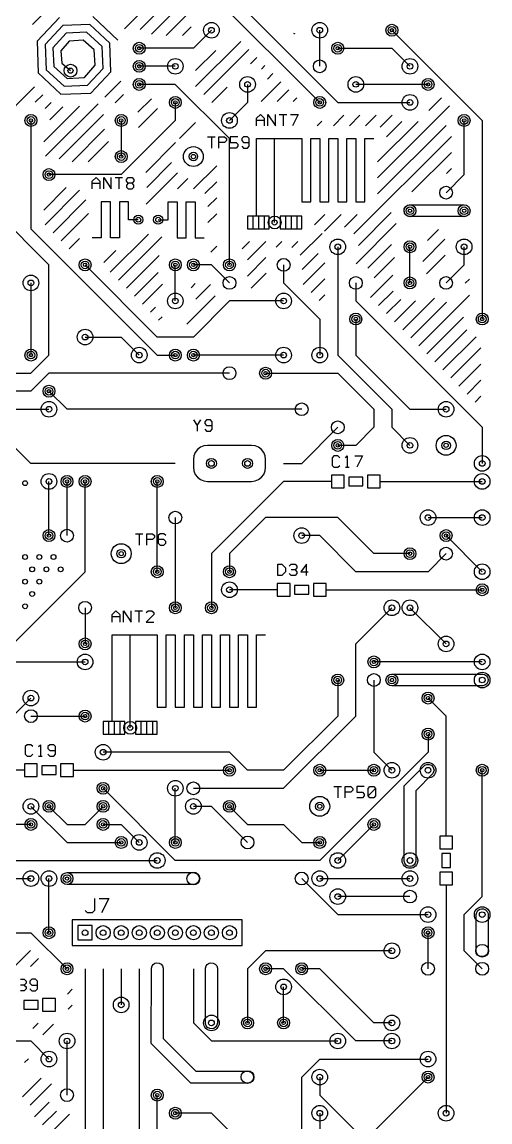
# Model space of a CAD drawing. Extents: x 7 to 280, y 7 to 360.
# Drawn here: x 247 to 279.9, y 172.1 to 249.5 of the extents above; entities that cross this region are included whole.
import ezdxf

# ---------------------------------------------------------------- set-up
doc = ezdxf.new("R2010")
doc.units = 0
doc.layers.add('SCORE', color=5, linetype='CONTINUOUS')

msp = doc.modelspace()

# ---------------------------------------------------------------- linework, layer by layer
at = {"layer": 'SCORE'}
for p, q in [((257.81, 255.27), (269.24, 243.84)), ((257.81, 254), (267.97, 243.84)), ((254.2423, 249.0109), (257.8843, 252.6529)), ((255.3309, 248.9681), (258.45, 252.0872)), ((256.1381, 248.6439), (259.0157, 251.5215)), ((257.1755, 248.55), (259.5814, 250.9558)), ((247.7709, 249.3277), (248.6332, 250.19)), ((249.6669, 249.8108), (248.0979, 248.1446)), ((249.8948, 249.2608), (248.6479, 247.9168)), ((251.7837, 249.3296), (249.8948, 249.2608)), ((253.2083, 248.0022), (251.7837, 249.3296)), ((253.7583, 248.23), (252.0115, 249.8796)), ((250.1226, 248.7108), (249.1979, 247.689)), ((251.5559, 248.7796), (250.1226, 248.7108)), ((252.6583, 247.7744), (251.5559, 248.7796)), ((258.3069, 248.55), (258.9212, 249.1643)), ((260.35, 248.92), (259.08, 247.65)), ((266.1595, 248.6882), (266.184, 248.7005)), ((266.1899, 248.6579), (266.1595, 248.6882)), ((266.184, 248.7005), (266.1899, 248.6579)), ((267.97, 246.38), (267.97, 248.92)), ((273.05, 248.92), (279.4, 242.57)), ((248.0979, 248.1446), (248.1667, 245.9139)), ((248.6479, 247.9168), (248.7167, 246.1417)), ((249.1979, 247.689), (249.2667, 246.3695)), ((250.3504, 248.1608), (249.7479, 247.4611)), ((251.3281, 248.2296), (250.3504, 248.1608)), ((252.1083, 247.5466), (251.3281, 248.2296)), ((252.7271, 246.2271), (252.6583, 247.7744)), ((253.2771, 245.9993), (253.2083, 248.0022)), ((259.2382, 244.9559), (262.4098, 248.1274)), ((249.7479, 247.4611), (249.8167, 246.5973)), ((252.1771, 246.455), (252.1083, 247.5466)), ((259.08, 247.65), (255.27, 247.65)), ((259.2273, 246.0763), (260.6537, 247.5027)), ((259.8044, 244.3907), (262.9755, 247.5617)), ((263.0906, 246.5454), (263.5412, 246.996)), ((269.24, 247.65), (273.05, 247.65)), ((273.05, 247.65), (274.32, 246.38)), ((248.7167, 246.1417), (249.9802, 244.9754)), ((249.2667, 246.3695), (250.208, 245.5254)), ((249.8167, 246.5973), (250.4358, 246.0754)), ((251.4135, 245.5942), (252.1771, 246.455)), ((251.6413, 245.0442), (252.7271, 246.2271)), ((257.81, 246.38), (255.27, 246.38)), ((263.8618, 246.1853), (264.1068, 246.4304)), ((248.1667, 245.9139), (249.7524, 244.4254)), ((250.208, 245.5254), (251.4135, 245.5942)), ((251.8692, 244.4942), (253.2771, 245.9993)), ((264.2907, 245.4829), (264.6725, 245.8647)), ((245.2629, 242.2942), (247.8992, 244.9306)), ((249.9802, 244.9754), (251.6413, 245.0442)), ((252.8384, 244.2129), (253.9718, 245.3463)), ((257.81, 245.11), (255.27, 245.11)), ((261.62, 241.3), (257.81, 245.11)), ((260.3706, 243.8255), (261.4546, 244.9094)), ((262.89, 245.11), (262.89, 243.84)), ((263.8392, 243.9), (265.2382, 245.299)), ((264.9706, 243.9), (265.8039, 244.7333)), ((275.59, 245.11), (270.51, 245.11)), ((247.9541, 243.8541), (248.4828, 244.3828)), ((248.6557, 243.4243), (249.0664, 243.835)), ((249.7524, 244.4254), (251.8692, 244.4942)), ((253.5768, 243.82), (254.1574, 244.4005)), ((255.1801, 243.1605), (256.1225, 244.1029)), ((257.81, 243.84), (257.81, 242.57)), ((262.89, 243.84), (261.62, 242.57)), ((266.102, 243.9), (266.3696, 244.1676)), ((269.24, 243.84), (274.32, 243.84)), ((275.6515, 243.2672), (276.5397, 244.1554)), ((248.55, 241.0559), (251.0616, 243.5675)), ((248.6837, 240.0582), (252.3772, 243.7517)), ((248.9691, 242.6063), (249.8923, 243.5295)), ((255.2209, 242.0699), (256.5621, 243.4111)), ((272.045, 238.5293), (277.106, 243.5903)), ((248.92, 232.41), (238.76, 242.57)), ((247.65, 242.57), (247.65, 234.95)), ((249.6295, 239.8726), (252.75, 242.9932)), ((257.81, 242.57), (254, 238.76)), ((254, 242.57), (254, 240.03)), ((258.0961, 241.2911), (259.2254, 242.4204)), ((263.525, 242.7333), (263.7917, 243)), ((263.525, 242.2), (263.525, 242.7333)), ((263.525, 242.6), (264.0583, 242.6)), ((263.7917, 243), (264.0583, 242.7333)), ((264.0583, 242.7333), (264.0583, 242.2)), ((264.325, 242.2), (264.325, 243)), ((264.325, 243), (264.8583, 242.2)), ((264.8583, 242.2), (264.8583, 243)), ((265.125, 243), (265.6583, 243)), ((265.3917, 243), (265.3917, 242.2)), ((265.925, 243), (266.4583, 243)), ((266.4583, 243), (266.0583, 242.2)), ((267.7961, 242.2), (268.1257, 242.5296)), ((268.9274, 242.2), (269.6674, 242.94)), ((270.0588, 242.2), (270.7988, 242.94)), ((271.1902, 242.2), (271.9302, 242.94)), ((272.045, 239.6607), (274.8928, 242.5085)), ((272.2111, 242.0896), (273.0616, 242.94)), ((272.6716, 241.4186), (273.7573, 242.5043)), ((278.13, 238.76), (278.13, 242.57)), ((279.4, 242.57), (279.4, 228.6)), ((250.5483, 239.66), (252.8364, 241.9482)), ((272.045, 237.398), (276.8597, 242.2127)), ((251.6796, 239.66), (253.1, 241.0804)), ((255.724, 238.919), (257.8189, 241.0139)), ((260.08, 241.43), (260.6133, 241.43)), ((260.3467, 241.43), (260.3467, 240.63)), ((260.88, 240.63), (260.88, 241.43)), ((260.88, 241.43), (261.28, 241.43)), ((261.28, 241.03), (260.88, 241.03)), ((261.28, 241.43), (261.4133, 241.2967)), ((261.4133, 241.1633), (261.28, 241.03)), ((261.4133, 241.2967), (261.4133, 241.1633)), ((261.62, 232.41), (261.62, 241.3)), ((262.2133, 241.43), (261.68, 241.43)), ((261.68, 241.43), (261.68, 241.03)), ((261.68, 241.03), (262.08, 241.03)), ((262.08, 241.03), (262.2133, 240.8967)), ((262.2133, 240.7633), (262.08, 240.63)), ((262.2133, 240.8967), (262.2133, 240.7633)), ((262.6133, 241.43), (262.48, 241.2967)), ((262.48, 241.2967), (262.48, 241.1633)), ((262.48, 241.1633), (262.6133, 241.03)), ((262.48, 240.7633), (262.6133, 240.63)), ((262.88, 241.43), (262.6133, 241.43)), ((262.6133, 241.03), (263.0133, 241.03)), ((263.0133, 241.2967), (262.88, 241.43)), ((262.88, 240.63), (263.0133, 240.7633)), ((263.0133, 240.7633), (263.0133, 241.2967)), ((263.525, 235.839), (263.525, 241.3)), ((263.525, 241.3), (266.7, 241.3)), ((264.795, 235.3945), (264.795, 241.3)), ((266.7, 241.3), (266.7, 236.855)), ((267.335, 236.855), (267.335, 241.3)), ((267.335, 241.3), (267.97, 241.3)), ((267.97, 241.3), (267.97, 236.855)), ((268.605, 236.855), (268.605, 241.3)), ((268.605, 241.3), (269.24, 241.3)), ((269.24, 241.3), (269.24, 236.855)), ((269.875, 236.855), (269.875, 241.3)), ((269.875, 241.3), (270.51, 241.3)), ((270.3682, 234.5898), (277.23, 241.4516)), ((270.51, 241.3), (270.51, 236.855)), ((271.145, 236.855), (271.145, 241.3)), ((271.145, 241.3), (271.78, 241.3)), ((262.08, 240.63), (261.68, 240.63)), ((262.6133, 240.63), (262.88, 240.63)), ((274.4479, 237.5381), (277.23, 240.3202)), ((255.8013, 237.865), (257.5387, 239.6024)), ((259.0855, 237.755), (260.72, 239.3895)), ((276.8805, 238.8393), (277.23, 239.1888)), ((254, 238.76), (248.92, 238.76)), ((251.968, 238.2883), (252.2347, 238.555)), ((252.2347, 238.555), (252.5013, 238.2883)), ((252.768, 237.755), (252.768, 238.555)), ((252.768, 238.555), (253.3013, 237.755)), ((253.3013, 237.755), (253.3013, 238.555)), ((253.568, 238.555), (254.1013, 238.555)), ((253.8347, 238.555), (253.8347, 237.755)), ((254.368, 238.4217), (254.5013, 238.555)), ((254.368, 238.2883), (254.368, 238.4217)), ((254.5013, 238.555), (254.768, 238.555)), ((254.768, 238.555), (254.9013, 238.4217)), ((254.9013, 238.4217), (254.9013, 238.2883)), ((255.7464, 236.6787), (257.958, 238.8902)), ((257.9537, 237.7546), (258.6806, 238.4815)), ((276.86, 237.49), (278.13, 238.76)), ((248.55, 236.2705), (250.1395, 237.86)), ((248.6419, 235.2311), (251.0732, 237.6623)), ((251.968, 237.755), (251.968, 238.2883)), ((251.968, 238.155), (252.5013, 238.155)), ((252.5013, 238.2883), (252.5013, 237.755)), ((254.5013, 238.155), (254.368, 238.2883)), ((254.5013, 238.155), (254.368, 238.0217)), ((254.368, 238.0217), (254.368, 237.8883)), ((254.368, 237.8883), (254.5013, 237.755)), ((254.768, 238.155), (254.5013, 238.155)), ((254.5013, 237.755), (254.768, 237.755)), ((254.9013, 238.2883), (254.768, 238.155)), ((254.9013, 238.0217), (254.768, 238.155)), ((254.768, 237.755), (254.9013, 237.8883)), ((254.9013, 237.8883), (254.9013, 238.0217)), ((259.8957, 237.4338), (260.72, 238.2582)), ((249.208, 234.6657), (251.5183, 236.976)), ((253.238, 236.855), (252.603, 236.855)), ((252.603, 236.855), (252.603, 234.315)), ((253.238, 234.315), (253.238, 236.855)), ((254.508, 236.855), (253.873, 236.855)), ((253.873, 236.855), (253.873, 234.315)), ((254.508, 235.585), (254.508, 236.855)), ((257.302, 235.585), (257.302, 236.855)), ((257.302, 236.855), (257.937, 236.855)), ((257.937, 236.855), (257.937, 234.315)), ((258.572, 234.315), (258.572, 236.855)), ((258.572, 236.855), (259.207, 236.855)), ((259.207, 236.855), (259.207, 234.315)), ((260.107, 236.5138), (260.72, 237.1268)), ((266.7, 236.855), (267.335, 236.855)), ((267.97, 236.855), (268.605, 236.855)), ((269.24, 236.855), (269.875, 236.855)), ((270.51, 236.855), (271.145, 236.855)), ((270.6863, 233.7766), (273.0062, 236.0964)), ((273.902, 236.1788), (273.9181, 236.3419)), ((273.9496, 236.022), (273.902, 236.1788)), ((273.9181, 236.3419), (273.9953, 236.4864)), ((273.9953, 236.4864), (274.122, 236.5904)), ((274.122, 236.5904), (274.2788, 236.638)), ((274.2788, 236.638), (278.13, 236.64)), ((278.13, 236.64), (278.2907, 236.608)), ((278.2907, 236.608), (278.427, 236.517)), ((278.427, 236.517), (278.518, 236.3807)), ((278.518, 236.3807), (278.55, 236.22)), ((278.55, 236.22), (278.518, 236.0593)), ((249.774, 234.1004), (251.703, 236.0294)), ((255.2065, 235.585), (254.508, 235.585)), ((256.6035, 235.585), (257.302, 235.585)), ((260.107, 235.3824), (260.72, 235.9954)), ((264.414, 235.839), (262.89, 235.839)), ((262.89, 235.839), (262.89, 234.95)), ((263.29, 234.95), (263.29, 235.839)), ((263.69, 234.95), (263.69, 235.839)), ((264.09, 234.95), (264.09, 235.839)), ((264.414, 234.95), (264.414, 235.839)), ((266.7, 235.839), (265.176, 235.839)), ((265.176, 235.839), (265.176, 234.95)), ((265.576, 234.95), (265.576, 235.839)), ((265.976, 234.95), (265.976, 235.839)), ((266.376, 234.95), (266.376, 235.839)), ((266.7, 234.95), (266.7, 235.839)), ((267.6, 235.2157), (268.3393, 235.955)), ((268.294, 234.7783), (269.4707, 235.955)), ((269.7013, 235.0542), (270.602, 235.955)), ((270.5305, 232.4893), (273.3579, 235.3168)), ((274.023, 235.923), (273.9496, 236.022)), ((274.1593, 235.832), (274.023, 235.923)), ((274.2788, 235.802), (274.1593, 235.832)), ((278.1712, 235.802), (274.2788, 235.802)), ((278.2907, 235.832), (278.1712, 235.802)), ((278.427, 235.923), (278.2907, 235.832)), ((278.518, 236.0593), (278.427, 235.923)), ((247.65, 234.95), (256.54, 226.06)), ((253.2366, 231.9062), (255.9114, 234.581)), ((262.89, 234.95), (264.414, 234.95)), ((265.176, 234.95), (266.7, 234.95)), ((266.5994, 233.0838), (268.1417, 234.626)), ((275.5617, 234.1264), (276.3373, 234.902)), ((250.34, 233.535), (251.07, 234.2651)), ((252.603, 234.315), (251.968, 234.315)), ((253.873, 234.315), (253.238, 234.315)), ((253.8023, 231.3405), (256.8533, 234.3915)), ((257.937, 234.315), (258.572, 234.315)), ((259.207, 234.315), (259.842, 234.315)), ((262.52, 233.5298), (263.0402, 234.05)), ((262.89, 232.7684), (264.1716, 234.05)), ((264.9067, 233.6537), (265.3029, 234.05)), ((266.0119, 233.6276), (266.4343, 234.05)), ((271.3603, 232.1878), (273.0098, 233.8373)), ((275.22, 232.6534), (276.7837, 234.2171)), ((252.7698, 232.5707), (253.6141, 233.415)), ((254.368, 230.7748), (256.6733, 233.08)), ((260.2973, 233.31), (260.72, 233.7327)), ((266.7423, 232.0953), (267.8658, 233.2187)), ((269.24, 233.68), (269.24, 226.06)), ((274.32, 231.14), (274.32, 233.68)), ((275.4753, 231.7773), (276.8005, 233.1025)), ((278.13, 232.41), (278.13, 233.68)), ((248.92, 226.06), (248.92, 232.41)), ((256.54, 227.33), (251.46, 232.41)), ((257.81, 229.87), (257.81, 232.41)), ((260.35, 232.41), (259.08, 232.41)), ((261.62, 231.14), (260.35, 232.41)), ((262.879, 231.6261), (264.1863, 232.9333)), ((265.43, 232.41), (265.43, 231.14)), ((266.8106, 231.0322), (268.3302, 232.5518)), ((271.8092, 231.5053), (273.2342, 232.9303)), ((276.86, 231.14), (278.13, 232.41)), ((254.9337, 230.2091), (256.6024, 231.8779)), ((263.1543, 230.77), (264.2124, 231.8281)), ((267.3763, 230.4665), (268.34, 231.4302)), ((271.544, 230.1088), (273.1165, 231.6812)), ((247.65, 231.14), (247.65, 226.06)), ((255.4994, 229.6434), (256.91, 231.0541)), ((258.9203, 230.8017), (259.2164, 231.0977)), ((259.2532, 230.0032), (260.2754, 231.0254)), ((265.43, 231.14), (267.97, 228.6)), ((270.51, 231.14), (270.51, 229.87)), ((278.2093, 231.1172), (278.499, 231.4069)), ((258.6114, 228.23), (260.6178, 230.2363)), ((267.942, 229.9008), (268.34, 230.2988)), ((272.1097, 229.5431), (273.1321, 230.5655)), ((272.6754, 228.9774), (273.6827, 229.9847)), ((273.2411, 228.4117), (274.7085, 229.8792)), ((273.8068, 227.846), (276.0337, 230.0729)), ((274.9381, 226.7146), (278.4996, 230.2761)), ((256.0651, 229.0777), (256.4262, 229.4389)), ((261.62, 229.87), (259.08, 227.33)), ((265.43, 229.87), (261.62, 229.87)), ((270.51, 229.87), (279.4, 220.98)), ((274.3725, 227.2803), (276.8828, 229.7907)), ((256.6307, 228.5121), (256.8783, 228.7597)), ((267.97, 228.6), (267.97, 226.06)), ((270.51, 228.6), (270.51, 226.06)), ((275.5038, 226.149), (278.0873, 228.7325)), ((276.0695, 225.5833), (278.3233, 227.8371)), ((251.46, 227.33), (254, 227.33)), ((254, 227.33), (255.27, 226.06)), ((259.08, 227.33), (256.54, 227.33)), ((276.6352, 225.0176), (278.97, 227.3524)), ((247.65, 224.79), (248.92, 226.06)), ((256.54, 226.06), (257.81, 226.06)), ((265.43, 226.06), (259.08, 226.06)), ((269.24, 226.06), (273.05, 222.25)), ((270.51, 226.06), (274.32, 222.25)), ((277.2009, 224.4519), (279.31, 226.561)), ((277.7666, 223.8862), (279.31, 225.4297)), ((245.11, 224.79), (247.65, 224.79)), ((248.92, 224.79), (247.65, 223.52)), ((261.62, 224.79), (248.92, 224.79)), ((264.16, 224.79), (269.24, 224.79)), ((269.24, 224.79), (271.78, 222.25)), ((278.3323, 223.3205), (279.31, 224.2983)), ((247.65, 223.52), (242.57, 223.52)), ((250.19, 222.25), (248.92, 223.52)), ((278.8979, 222.7549), (279.31, 223.1669)), ((247.65, 218.44), (243.84, 222.25)), ((245.11, 222.25), (248.92, 222.25)), ((266.7, 222.25), (250.19, 222.25)), ((271.78, 222.25), (271.78, 220.98)), ((273.05, 222.25), (273.05, 220.98)), ((274.32, 222.25), (276.86, 222.25)), ((259.08, 221.51), (259.3467, 221.11)), ((259.3467, 221.11), (259.6133, 221.51)), ((260.0133, 221.51), (259.88, 221.3767)), ((259.88, 221.3767), (259.88, 221.2433)), ((260.28, 221.51), (260.0133, 221.51)), ((260.4133, 221.3767), (260.28, 221.51)), ((260.4133, 220.8433), (260.4133, 221.3767)), ((259.3467, 221.11), (259.3467, 220.71)), ((259.88, 221.2433), (260.0133, 221.11)), ((259.88, 220.8433), (260.0133, 220.71)), ((260.0133, 221.11), (260.4133, 221.11)), ((260.0133, 220.71), (260.28, 220.71)), ((260.28, 220.71), (260.4133, 220.8433)), ((266.7, 218.44), (269.24, 220.98)), ((271.78, 220.98), (270.51, 219.71)), ((273.05, 220.98), (274.32, 219.71)), ((279.4, 220.98), (279.4, 218.44)), ((259.214, 219.21), (259.1141, 218.9688)), ((259.3729, 219.4171), (259.214, 219.21)), ((259.58, 219.576), (259.3729, 219.4171)), ((259.8212, 219.6759), (259.58, 219.576)), ((260.08, 219.71), (259.8212, 219.6759)), ((263.16, 219.71), (260.08, 219.71)), ((263.4188, 219.6759), (263.16, 219.71)), ((263.66, 219.576), (263.4188, 219.6759)), ((263.8671, 219.4171), (263.66, 219.576)), ((264.026, 219.21), (263.8671, 219.4171)), ((264.1259, 218.9688), (264.026, 219.21)), ((270.51, 219.71), (269.24, 219.71)), ((257.81, 218.44), (247.65, 218.44)), ((259.1141, 218.9688), (259.08, 218.71)), ((259.08, 218.71), (259.08, 218.17)), ((264.16, 218.71), (264.1259, 218.9688)), ((264.16, 218.17), (264.16, 218.71)), ((265.43, 218.44), (266.7, 218.44)), ((268.9733, 218.97), (268.84, 218.8367)), ((268.84, 218.8367), (268.84, 218.3033)), ((268.84, 218.3033), (268.9733, 218.17)), ((269.24, 218.97), (268.9733, 218.97)), ((269.3733, 218.8367), (269.24, 218.97)), ((269.24, 218.17), (269.3733, 218.3033)), ((269.7733, 218.8367), (269.9067, 218.97)), ((269.9067, 218.97), (269.9067, 218.17)), ((270.44, 218.97), (270.9733, 218.97)), ((270.9733, 218.97), (270.5733, 218.17)), ((259.08, 218.17), (259.1141, 217.9112)), ((259.1141, 217.9112), (259.214, 217.67)), ((259.214, 217.67), (259.3729, 217.4629)), ((263.8671, 217.4629), (264.026, 217.67)), ((264.026, 217.67), (264.1259, 217.9112)), ((264.1259, 217.9112), (264.16, 218.17)), ((269.69, 217.62), (268.79, 217.62)), ((268.79, 217.62), (268.79, 216.72)), ((268.9733, 218.17), (269.24, 218.17)), ((269.69, 216.72), (269.69, 217.62)), ((269.7733, 218.17), (270.04, 218.17)), ((272.23, 217.62), (271.33, 217.62)), ((271.33, 217.62), (271.33, 216.72)), ((272.23, 216.72), (272.23, 217.62)), ((248.92, 213.36), (248.92, 217.17)), ((250.19, 213.36), (250.19, 217.17)), ((251.46, 210.82), (251.46, 217.17)), ((256.54, 210.82), (256.54, 217.17)), ((259.3729, 217.4629), (259.58, 217.304)), ((259.58, 217.304), (259.8212, 217.2041)), ((259.8212, 217.2041), (260.08, 217.17)), ((260.08, 217.17), (263.16, 217.17)), ((265.43, 217.17), (260.35, 212.09)), ((263.16, 217.17), (263.4188, 217.2041)), ((263.4188, 217.2041), (263.66, 217.304)), ((263.66, 217.304), (263.8671, 217.4629)), ((266.7, 217.17), (265.43, 217.17)), ((268.79, 217.17), (266.7, 217.17)), ((268.79, 216.72), (269.69, 216.72)), ((271.01, 217.47), (270.01, 217.47)), ((270.01, 217.47), (270.01, 216.87)), ((270.01, 216.87), (271.01, 216.87)), ((271.01, 216.87), (271.01, 217.47)), ((271.33, 216.72), (272.23, 216.72)), ((272.23, 217.17), (274.32, 217.17)), ((274.32, 217.17), (279.4, 217.17)), ((257.81, 214.63), (257.81, 208.28)), ((264.16, 214.63), (261.62, 212.09)), ((269.24, 214.63), (264.16, 214.63)), ((271.78, 212.09), (269.24, 214.63)), ((275.59, 214.63), (279.4, 214.63)), ((255, 213.49), (255.5333, 213.49)), ((255.2667, 213.49), (255.2667, 212.69)), ((255.8, 212.69), (255.8, 213.49)), ((255.8, 213.49), (256.2, 213.49)), ((256.2, 213.09), (255.8, 213.09)), ((256.2, 213.49), (256.3333, 213.3567)), ((256.3333, 213.2233), (256.2, 213.09)), ((256.3333, 213.3567), (256.3333, 213.2233)), ((256.7333, 213.49), (256.6, 213.3567)), ((256.6, 213.3567), (256.6, 212.8233)), ((257, 213.09), (256.6, 213.09)), ((257, 213.49), (256.7333, 213.49)), ((257.1333, 213.3567), (257, 213.49)), ((257.1333, 212.9567), (257, 213.09)), ((257.1333, 212.8233), (257.1333, 212.9567)), ((267.97, 213.36), (266.7, 213.36)), ((270.51, 210.82), (267.97, 213.36)), ((276.86, 213.36), (279.4, 210.82)), ((256.6, 212.8233), (256.7333, 212.69)), ((256.7333, 212.69), (257, 212.69)), ((257, 212.69), (257.1333, 212.8233)), ((260.35, 212.09), (260.35, 208.28)), ((261.62, 212.09), (261.62, 210.82)), ((274.32, 212.09), (271.78, 212.09)), ((276.86, 212.09), (275.59, 210.82)), ((265.03, 210.55), (265.03, 211.35)), ((265.03, 211.35), (265.2967, 211.35)), ((265.2967, 211.35), (265.5633, 211.0833)), ((265.83, 211.2167), (265.9633, 211.35)), ((265.9633, 211.35), (266.23, 211.35)), ((266.23, 211.35), (266.3633, 211.2167)), ((267.03, 211.35), (266.63, 210.8167)), ((267.03, 210.55), (267.03, 211.35)), ((245.11, 204.47), (251.46, 210.82)), ((265.2967, 210.55), (265.03, 210.55)), ((265.5633, 210.8167), (265.2967, 210.55)), ((265.5633, 211.0833), (265.5633, 210.8167)), ((265.9633, 210.55), (265.83, 210.6833)), ((266.23, 210.95), (265.9633, 210.95)), ((266.23, 210.55), (265.9633, 210.55)), ((266.3633, 211.0833), (266.23, 210.95)), ((266.23, 210.95), (266.3633, 210.8167)), ((266.3633, 210.6833), (266.23, 210.55)), ((266.3633, 211.2167), (266.3633, 211.0833)), ((266.3633, 210.8167), (266.3633, 210.6833)), ((266.63, 210.8167), (267.1633, 210.8167)), ((275.59, 210.82), (270.51, 210.82)), ((265.88, 210), (264.98, 210)), ((264.98, 210), (264.98, 209.1)), ((265.88, 209.1), (265.88, 210)), ((267.2, 209.85), (266.2, 209.85)), ((266.2, 209.85), (266.2, 209.25)), ((267.2, 209.25), (267.2, 209.85)), ((268.42, 210), (267.52, 210)), ((267.52, 210), (267.52, 209.1)), ((268.42, 209.1), (268.42, 210)), ((262.89, 209.55), (261.62, 209.55)), ((264.98, 209.55), (262.89, 209.55)), ((264.98, 209.1), (265.88, 209.1)), ((266.2, 209.25), (267.2, 209.25)), ((267.52, 209.1), (268.42, 209.1)), ((268.42, 209.55), (270.51, 209.55)), ((270.51, 209.55), (279.4, 209.55)), ((251.46, 208.28), (251.46, 205.74)), ((270.51, 205.74), (273.05, 208.28)), ((276.86, 205.74), (274.32, 208.28)), ((253.365, 207.8083), (253.6317, 208.075)), ((253.365, 207.275), (253.365, 207.8083)), ((253.365, 207.675), (253.8983, 207.675)), ((253.6317, 208.075), (253.8983, 207.8083)), ((253.8983, 207.8083), (253.8983, 207.275)), ((254.165, 207.275), (254.165, 208.075)), ((254.165, 208.075), (254.6983, 207.275)), ((254.6983, 207.275), (254.6983, 208.075)), ((254.965, 208.075), (255.4983, 208.075)), ((255.2317, 208.075), (255.2317, 207.275)), ((255.765, 207.9417), (255.8983, 208.075)), ((256.2983, 207.8083), (255.765, 207.275)), ((255.8983, 208.075), (256.165, 208.075)), ((256.165, 208.075), (256.2983, 207.9417)), ((256.2983, 207.9417), (256.2983, 207.8083)), ((255.765, 207.275), (256.2983, 207.275)), ((253.365, 200.279), (253.365, 206.375)), ((253.365, 206.375), (256.54, 206.375)), ((254.635, 199.8345), (254.635, 206.375)), ((256.54, 206.375), (256.54, 201.295)), ((257.175, 201.295), (257.175, 206.375)), ((257.175, 206.375), (257.81, 206.375)), ((257.81, 206.375), (257.81, 201.295)), ((258.445, 201.295), (258.445, 206.375)), ((258.445, 206.375), (259.08, 206.375)), ((259.08, 206.375), (259.08, 201.295)), ((259.715, 201.295), (259.715, 206.375)), ((259.715, 206.375), (260.35, 206.375)), ((260.35, 206.375), (260.35, 201.295)), ((260.985, 201.295), (260.985, 206.375)), ((260.985, 206.375), (261.62, 206.375)), ((261.62, 206.375), (261.62, 201.295)), ((262.255, 201.295), (262.255, 206.375)), ((262.255, 206.375), (262.89, 206.375)), ((262.89, 206.375), (262.89, 201.295)), ((263.525, 201.295), (263.525, 206.375)), ((263.525, 206.375), (264.16, 206.375)), ((270.51, 200.66), (270.51, 205.74)), ((246.38, 204.47), (251.46, 204.47)), ((279.4, 204.47), (271.78, 204.47)), ((272.753, 203.497), (272.8893, 203.588)), ((272.8893, 203.588), (273.0088, 203.618)), ((273.0088, 203.618), (279.4412, 203.618)), ((279.4412, 203.618), (279.5607, 203.588)), ((279.5607, 203.588), (279.697, 203.497)), ((269.24, 203.2), (269.24, 200.66)), ((271.78, 203.2), (271.78, 198.12)), ((272.63, 203.2), (272.662, 203.3607)), ((272.662, 203.0393), (272.63, 203.2)), ((272.662, 203.3607), (272.753, 203.497)), ((272.753, 202.903), (272.662, 203.0393)), ((272.8893, 202.812), (272.753, 202.903)), ((273.05, 202.78), (272.8893, 202.812)), ((279.598, 202.8296), (279.4412, 202.782)), ((279.7247, 202.9336), (279.598, 202.8296)), ((279.697, 203.497), (279.7704, 203.398)), ((279.8019, 203.0781), (279.7247, 202.9336)), ((279.7704, 203.398), (279.818, 203.2412)), ((279.818, 203.2412), (279.8019, 203.0781)), ((279.4412, 202.782), (273.05, 202.78)), ((247.65, 201.93), (243.84, 198.12)), ((256.54, 201.295), (257.175, 201.295)), ((257.81, 201.295), (258.445, 201.295)), ((259.08, 201.295), (259.715, 201.295)), ((260.35, 201.295), (260.985, 201.295)), ((261.62, 201.295), (262.255, 201.295)), ((262.89, 201.295), (263.525, 201.295)), ((276.86, 200.66), (275.59, 201.93)), ((247.65, 200.66), (251.46, 200.66)), ((265.43, 195.58), (270.51, 200.66)), ((269.24, 200.66), (265.43, 196.85)), ((276.86, 194.31), (276.86, 200.66)), ((254.254, 200.279), (252.73, 200.279)), ((252.73, 200.279), (252.73, 199.39)), ((253.13, 199.39), (253.13, 200.279)), ((253.53, 199.39), (253.53, 200.279)), ((253.93, 199.39), (253.93, 200.279)), ((254.254, 199.39), (254.254, 200.279)), ((256.54, 200.279), (255.016, 200.279)), ((255.016, 200.279), (255.016, 199.39)), ((255.416, 199.39), (255.416, 200.279)), ((255.816, 199.39), (255.816, 200.279)), ((256.216, 199.39), (256.216, 200.279)), ((256.54, 199.39), (256.54, 200.279)), ((252.73, 199.39), (254.254, 199.39)), ((255.016, 199.39), (256.54, 199.39)), ((275.59, 199.39), (275.59, 198.12)), ((247.3833, 198.65), (247.25, 198.5167)), ((247.25, 198.5167), (247.25, 197.9833)), ((247.65, 198.65), (247.3833, 198.65)), ((247.7833, 198.5167), (247.65, 198.65)), ((248.1833, 198.5167), (248.3167, 198.65)), ((248.3167, 198.65), (248.3167, 197.85)), ((248.9833, 198.65), (248.85, 198.5167)), ((248.85, 198.5167), (248.85, 198.3833)), ((248.85, 198.3833), (248.9833, 198.25)), ((249.25, 198.65), (248.9833, 198.65)), ((248.9833, 198.25), (249.3833, 198.25)), ((249.3833, 198.5167), (249.25, 198.65)), ((249.3833, 197.9833), (249.3833, 198.5167)), ((247.25, 197.9833), (247.3833, 197.85)), ((247.3833, 197.85), (247.65, 197.85)), ((247.65, 197.85), (247.7833, 197.9833)), ((248.1833, 197.85), (248.45, 197.85)), ((248.85, 197.9833), (248.9833, 197.85)), ((248.9833, 197.85), (249.25, 197.85)), ((249.25, 197.85), (249.3833, 197.9833)), ((261.62, 198.12), (252.73, 198.12)), ((262.89, 196.85), (261.62, 198.12)), ((275.59, 198.12), (267.97, 190.5)), ((271.78, 198.12), (273.05, 196.85)), ((247.2, 196.85), (245.11, 196.85)), ((248.1, 197.3), (247.2, 197.3)), ((247.2, 197.3), (247.2, 196.4)), ((248.1, 196.4), (248.1, 197.3)), ((249.42, 197.15), (248.42, 197.15)), ((248.42, 197.15), (248.42, 196.55)), ((249.42, 196.55), (249.42, 197.15)), ((250.64, 197.3), (249.74, 197.3)), ((249.74, 197.3), (249.74, 196.4)), ((250.64, 196.4), (250.64, 197.3)), ((250.64, 196.85), (252.73, 196.85)), ((252.73, 196.85), (261.62, 196.85)), ((265.43, 196.85), (262.89, 196.85)), ((267.97, 196.85), (271.78, 196.85)), ((273.9, 195.754), (275.3567, 197.1992)), ((275.9392, 196.6167), (274.74, 195.406)), ((275.3567, 197.1992), (275.5081, 197.2619)), ((275.5081, 197.2619), (275.6719, 197.2619)), ((275.6719, 197.2619), (275.8233, 197.1992)), ((275.8233, 197.1992), (275.9392, 197.0833)), ((275.9392, 197.0833), (276.01, 196.85)), ((276.01, 196.85), (275.9392, 196.6167)), ((279.4, 187.96), (279.4, 196.85)), ((247.2, 196.4), (248.1, 196.4)), ((248.42, 196.55), (249.42, 196.55)), ((249.74, 196.4), (250.64, 196.4)), ((257.81, 190.5), (252.73, 195.58)), ((257.81, 191.77), (257.81, 195.58)), ((259.08, 195.58), (265.43, 195.58)), ((268.97, 195.71), (269.5033, 195.71)), ((269.2367, 195.71), (269.2367, 194.91)), ((269.77, 194.91), (269.77, 195.71)), ((269.77, 195.71), (270.17, 195.71)), ((270.17, 195.31), (269.77, 195.31)), ((270.17, 195.71), (270.3033, 195.5767)), ((270.3033, 195.4433), (270.17, 195.31)), ((270.3033, 195.5767), (270.3033, 195.4433)), ((271.1033, 195.71), (270.57, 195.71)), ((270.57, 195.71), (270.57, 195.31)), ((270.57, 195.31), (270.97, 195.31)), ((270.97, 195.31), (271.1033, 195.1767)), ((271.1033, 195.1767), (271.1033, 195.0433)), ((271.37, 195.5767), (271.5033, 195.71)), ((271.37, 195.0433), (271.37, 195.5767)), ((271.37, 195.0433), (271.9033, 195.5767)), ((271.5033, 195.71), (271.77, 195.71)), ((271.77, 195.71), (271.9033, 195.5767)), ((271.9033, 195.5767), (271.9033, 195.0433)), ((273.902, 190.4588), (273.9, 195.754)), ((274.74, 195.406), (274.738, 190.4588)), ((247.65, 194.31), (250.19, 191.77)), ((248.92, 194.31), (250.19, 193.04)), ((251.46, 193.04), (252.73, 194.31)), ((260.35, 194.31), (259.08, 194.31)), ((262.89, 191.77), (260.35, 194.31)), ((261.62, 194.31), (262.89, 193.04)), ((270.97, 194.91), (270.57, 194.91)), ((271.1033, 195.0433), (270.97, 194.91)), ((271.5033, 194.91), (271.37, 195.0433)), ((271.77, 194.91), (271.5033, 194.91)), ((271.9033, 195.0433), (271.77, 194.91)), ((276.86, 192.22), (276.86, 194.31)), ((247.65, 193.04), (241.3, 193.04)), ((250.19, 193.04), (251.46, 193.04)), ((252.73, 193.04), (254, 193.04)), ((254, 193.04), (255.27, 191.77)), ((262.89, 193.04), (265.43, 193.04)), ((265.43, 193.04), (266.7, 191.77)), ((269.24, 190.5), (271.78, 193.04)), ((277.31, 192.22), (276.41, 192.22)), ((276.41, 192.22), (276.41, 191.32)), ((277.31, 191.32), (277.31, 192.22)), ((250.19, 191.77), (254, 191.77)), ((266.7, 191.77), (267.97, 191.77)), ((276.41, 191.32), (277.31, 191.32)), ((243.84, 190.5), (256.54, 190.5)), ((267.97, 190.5), (257.81, 190.5)), ((273.9496, 190.302), (273.902, 190.4588)), ((274.738, 190.4588), (274.6904, 190.302)), ((277.16, 191), (276.56, 191)), ((276.56, 191), (276.56, 190)), ((277.16, 190), (277.16, 191)), ((250.0293, 189.618), (250.19, 189.65)), ((250.19, 189.65), (259.08, 189.65)), ((259.08, 189.65), (259.2407, 189.618)), ((274.0536, 190.1753), (273.9496, 190.302)), ((274.1981, 190.0981), (274.0536, 190.1753)), ((274.3612, 190.082), (274.1981, 190.0981)), ((274.4807, 190.112), (274.3612, 190.082)), ((274.617, 190.203), (274.4807, 190.112)), ((274.6904, 190.302), (274.617, 190.203)), ((277.31, 189.68), (276.41, 189.68)), ((276.41, 189.68), (276.41, 188.78)), ((276.56, 190), (277.16, 190)), ((277.31, 188.78), (277.31, 189.68)), ((246.38, 189.23), (247.65, 189.23)), ((248.92, 185.42), (248.92, 189.23)), ((249.77, 189.23), (249.802, 189.3907)), ((249.802, 189.0693), (249.77, 189.23)), ((249.802, 189.3907), (249.893, 189.527)), ((249.893, 188.933), (249.802, 189.0693)), ((249.893, 189.527), (250.0293, 189.618)), ((250.0293, 188.842), (249.893, 188.933)), ((259.2407, 189.618), (259.377, 189.527)), ((259.377, 188.933), (259.2407, 188.842)), ((259.377, 189.527), (259.468, 189.3907)), ((259.468, 189.0693), (259.377, 188.933)), ((259.468, 189.3907), (259.5, 189.23)), ((259.5, 189.23), (259.468, 189.0693)), ((266.7, 189.23), (269.24, 186.69)), ((267.97, 189.23), (274.32, 189.23)), ((250.19, 188.81), (250.0293, 188.842)), ((259.08, 188.81), (250.19, 188.81)), ((259.2407, 188.842), (259.08, 188.81)), ((276.41, 188.78), (277.31, 188.78)), ((276.86, 188.78), (276.86, 186.69)), ((252.1267, 187.82), (252.1267, 186.9867)), ((252.46, 187.82), (253.1267, 187.82)), ((253.1267, 187.82), (252.6267, 186.82)), ((274.32, 187.96), (269.24, 187.96)), ((278.13, 186.69), (279.4, 187.96)), ((251.6267, 186.82), (251.46, 186.9867)), ((251.96, 186.82), (251.6267, 186.82)), ((252.1267, 186.9867), (251.96, 186.82)), ((269.24, 186.69), (275.59, 186.69)), ((276.86, 186.69), (276.86, 172.72)), ((278.13, 184.15), (278.13, 186.69)), ((278.98, 186.69), (279.012, 186.8507)), ((278.9881, 184.0681), (278.98, 186.69)), ((279.012, 186.8507), (279.103, 186.987)), ((279.103, 186.987), (279.2393, 187.078)), ((279.2393, 187.078), (279.3588, 187.108)), ((279.3588, 187.108), (279.4819, 187.1019)), ((279.4819, 187.1019), (279.6333, 187.0392)), ((279.6333, 187.0392), (279.7492, 186.9233)), ((279.7492, 186.9233), (279.8119, 186.7719)), ((279.8119, 186.7719), (279.818, 184.1088)), ((262.52, 186.32), (250.56, 186.32)), ((250.56, 186.32), (250.56, 184.52)), ((251.96, 185.92), (250.96, 185.92)), ((250.96, 185.92), (250.96, 184.92)), ((251.96, 184.92), (251.96, 185.92)), ((262.52, 184.52), (262.52, 186.32)), ((243.84, 185.42), (247.65, 185.42)), ((247.65, 185.42), (250.19, 182.88)), ((275.59, 182.88), (275.59, 185.42)), ((250.56, 184.52), (262.52, 184.52)), ((250.96, 184.92), (251.96, 184.92)), ((246.4895, 183.04), (247.6233, 184.1739)), ((247.6208, 183.04), (248.189, 183.6082)), ((264.16, 184.15), (262.89, 182.88)), ((273.05, 184.15), (264.16, 184.15)), ((279.4, 182.88), (278.13, 184.15)), ((279.0508, 183.9167), (278.9881, 184.0681)), ((279.1667, 183.8008), (279.0508, 183.9167)), ((279.3181, 183.7381), (279.1667, 183.8008)), ((279.4819, 183.7381), (279.3181, 183.7381)), ((279.697, 183.853), (279.4819, 183.7381)), ((279.7704, 183.952), (279.697, 183.853)), ((279.818, 184.1088), (279.7704, 183.952)), ((251.46, 182.88), (251.46, 167.64)), ((252.73, 182.88), (252.73, 170.18)), ((254, 182.88), (254, 180.34)), ((255.27, 182.88), (255.27, 167.64)), ((256.12, 177.626), (256.122, 182.9212)), ((256.122, 182.9212), (256.1696, 183.078)), ((256.1696, 183.078), (256.243, 183.177)), ((256.243, 183.177), (256.3793, 183.268)), ((256.3793, 183.268), (256.4988, 183.298)), ((256.4988, 183.298), (256.6619, 183.2819)), ((256.6619, 183.2819), (256.8064, 183.2047)), ((256.8064, 183.2047), (256.9104, 183.078)), ((256.9104, 183.078), (256.958, 182.9212)), ((256.958, 182.9212), (256.96, 177.974)), ((259.08, 182.88), (259.08, 179.07)), ((259.932, 182.9212), (259.9796, 183.078)), ((259.932, 179.0288), (259.932, 182.9212)), ((259.9796, 183.078), (260.053, 183.177)), ((260.053, 183.177), (260.1893, 183.268)), ((260.1893, 183.268), (260.3088, 183.298)), ((260.3088, 183.298), (260.4719, 183.2819)), ((260.4719, 183.2819), (260.6164, 183.2047)), ((260.6164, 183.2047), (260.7204, 183.078)), ((260.7204, 183.078), (260.768, 182.9212)), ((260.768, 182.9212), (260.77, 179.07)), ((262.89, 182.88), (262.89, 179.07)), ((265.43, 182.88), (264.16, 182.88)), ((270.51, 177.8), (265.43, 182.88)), ((267.97, 182.88), (266.7, 182.88)), ((271.78, 179.07), (267.97, 182.88)), ((246.9133, 182.14), (247.18, 182.14)), ((247.18, 182.14), (247.3133, 182.0067)), ((247.3133, 182.0067), (247.3133, 181.8733)), ((247.7133, 182.14), (247.58, 182.0067)), ((247.58, 182.0067), (247.58, 181.8733)), ((247.98, 182.14), (247.7133, 182.14)), ((248.1133, 182.0067), (247.98, 182.14)), ((248.1133, 181.4733), (248.1133, 182.0067)), ((247.18, 181.74), (246.9133, 181.74)), ((247.18, 181.34), (246.9133, 181.34)), ((247.3133, 181.8733), (247.18, 181.74)), ((247.18, 181.74), (247.3133, 181.6067)), ((247.3133, 181.4733), (247.18, 181.34)), ((247.3133, 181.6067), (247.3133, 181.4733)), ((247.58, 181.8733), (247.7133, 181.74)), ((247.58, 181.4733), (247.7133, 181.34)), ((247.7133, 181.74), (248.1133, 181.74)), ((247.7133, 181.34), (247.98, 181.34)), ((247.98, 181.34), (248.1133, 181.4733)), ((250.2122, 181.1059), (250.56, 181.4537)), ((265.43, 179.07), (265.43, 181.61)), ((248.15, 180.64), (247.15, 180.64)), ((247.15, 180.64), (247.15, 180.04)), ((248.15, 180.04), (248.15, 180.64)), ((249.37, 180.79), (248.47, 180.79)), ((248.47, 180.79), (248.47, 179.89)), ((249.37, 179.89), (249.37, 180.79)), ((247.15, 180.04), (248.15, 180.04)), ((248.47, 179.89), (249.37, 179.89)), ((250.27, 180.0323), (250.56, 180.3223)), ((247.7941, 178.6878), (248.1541, 179.0478)), ((248.4802, 178.2426), (249.2277, 178.99)), ((259.08, 179.07), (260.35, 177.8)), ((259.9796, 178.872), (259.932, 179.0288)), ((260.0836, 178.7453), (259.9796, 178.872)), ((260.738, 178.9093), (260.647, 178.773)), ((260.77, 179.07), (260.738, 178.9093)), ((273.05, 179.07), (271.78, 179.07)), ((260.2281, 178.6681), (260.0836, 178.7453)), ((260.3912, 178.652), (260.2281, 178.6681)), ((260.5107, 178.682), (260.3912, 178.652)), ((260.647, 178.773), (260.5107, 178.682)), ((243.84, 177.8), (247.65, 177.8)), ((247.65, 177.8), (248.92, 176.53)), ((250.19, 173.99), (250.19, 177.8)), ((258.906, 174.84), (256.12, 177.626)), ((256.96, 177.974), (259.254, 175.68)), ((260.35, 177.8), (269.24, 177.8)), ((273.05, 177.8), (270.51, 177.8)), ((247.2081, 176.2871), (247.4707, 176.5497)), ((266.7, 175.26), (267.97, 176.53)), ((267.97, 176.53), (275.59, 176.53)), ((247.0659, 173.8822), (248.372, 175.1882)), ((259.254, 175.68), (262.9312, 175.678)), ((262.9312, 175.678), (263.1233, 175.6092)), ((263.1233, 175.6092), (263.2604, 175.458)), ((263.278, 175.0993), (263.1233, 174.9108)), ((263.2604, 175.458), (263.31, 175.26)), ((263.31, 175.26), (263.278, 175.0993)), ((266.7, 162.56), (266.7, 175.26)), ((267.97, 175.26), (267.97, 173.99)), ((269.24, 168.91), (275.59, 175.26)), ((247.6038, 173.2887), (249.0979, 174.7828)), ((262.9312, 174.842), (258.906, 174.84)), ((263.1233, 174.9108), (262.9312, 174.842)), ((247.9096, 172.4632), (248.9366, 173.4901)), ((256.54, 162.56), (256.54, 173.99)), ((267.97, 173.99), (270.51, 171.45)), ((248.4753, 171.8975), (249.4437, 172.8658)), ((249.041, 171.3318), (250.3604, 172.6512)), ((260.35, 172.72), (257.81, 172.72)), ((265.43, 167.64), (260.35, 172.72)), ((267.97, 172.72), (267.97, 166.37))]:
    msp.add_line(p, q, dxfattribs=at)
for centre, radius in [((260.35, 248.92), 0.55), ((267.97, 248.92), 0.55), ((273.05, 248.92), 0.42), ((260.35, 248.92), 0.2), ((267.97, 248.92), 0.2), ((273.05, 248.92), 0.27), ((273.05, 248.92), 0.12), ((255.27, 247.65), 0.42), ((255.27, 247.65), 0.27), ((255.27, 247.65), 0.12), ((269.24, 247.65), 0.42), ((269.24, 247.65), 0.27), ((269.24, 247.65), 0.12), ((257.81, 246.38), 0.55), ((274.32, 246.38), 0.55), ((250.4358, 246.0754), 0.45), ((250.4358, 246.0754), 0.18), ((255.27, 246.38), 0.42), ((255.27, 246.38), 0.27), ((255.27, 246.38), 0.12), ((257.81, 246.38), 0.2), ((267.97, 246.38), 0.45), ((274.32, 246.38), 0.2), ((255.27, 245.11), 0.42), ((255.27, 245.11), 0.27), ((262.89, 245.11), 0.55), ((270.51, 245.11), 0.55), ((275.59, 245.11), 0.42), ((275.59, 245.11), 0.27), ((255.27, 245.11), 0.12), ((262.89, 245.11), 0.2), ((270.51, 245.11), 0.2), ((275.59, 245.11), 0.12), ((257.81, 243.84), 0.42), ((257.81, 243.84), 0.27), ((257.81, 243.84), 0.12), ((267.97, 243.84), 0.42), ((267.97, 243.84), 0.27), ((267.97, 243.84), 0.12), ((274.32, 243.84), 0.55), ((274.32, 243.84), 0.2), ((261.62, 242.57), 0.55), ((247.65, 242.57), 0.42), ((247.65, 242.57), 0.27), ((247.65, 242.57), 0.12), ((254, 242.57), 0.42), ((254, 242.57), 0.27), ((254, 242.57), 0.12), ((261.62, 242.57), 0.2), ((278.13, 242.57), 0.42), ((278.13, 242.57), 0.27), ((278.13, 242.57), 0.12), ((259.08, 240.03), 0.7), ((254, 240.03), 0.42), ((254, 240.03), 0.27), ((254, 240.03), 0.12), ((259.08, 240.03), 0.3), ((259.08, 240.03), 0.15), ((248.92, 238.76), 0.42), ((248.92, 238.76), 0.27), ((248.92, 238.76), 0.12), ((276.86, 237.49), 0.45), ((274.32, 236.22), 0.42), ((274.32, 236.22), 0.27), ((274.32, 236.22), 0.12), ((278.13, 236.22), 0.42), ((278.13, 236.22), 0.27), ((278.13, 236.22), 0.12), ((255.2065, 235.585), 0.32), ((255.2065, 235.585), 0.17), ((256.6035, 235.585), 0.32), ((256.6035, 235.585), 0.17), ((264.795, 235.3945), 0.45), ((264.795, 235.3945), 0.18), ((269.24, 233.68), 0.55), ((269.24, 233.68), 0.2), ((274.32, 233.68), 0.42), ((274.32, 233.68), 0.27), ((274.32, 233.68), 0.12), ((278.13, 233.68), 0.55), ((278.13, 233.68), 0.2), ((251.46, 232.41), 0.42), ((251.46, 232.41), 0.27), ((251.46, 232.41), 0.12), ((257.81, 232.41), 0.42), ((257.81, 232.41), 0.27), ((257.81, 232.41), 0.12), ((259.08, 232.41), 0.42), ((259.08, 232.41), 0.27), ((259.08, 232.41), 0.12), ((261.62, 232.41), 0.42), ((261.62, 232.41), 0.27), ((261.62, 232.41), 0.12), ((265.43, 232.41), 0.45), ((247.65, 231.14), 0.55), ((261.62, 231.14), 0.45), ((270.51, 231.14), 0.45), ((274.32, 231.14), 0.42), ((276.86, 231.14), 0.45), ((247.65, 231.14), 0.2), ((274.32, 231.14), 0.27), ((274.32, 231.14), 0.12), ((257.81, 229.87), 0.55), ((257.81, 229.87), 0.2), ((265.43, 229.87), 0.55), ((265.43, 229.87), 0.2), ((270.51, 228.6), 0.42), ((270.51, 228.6), 0.27), ((270.51, 228.6), 0.12), ((279.4, 228.6), 0.42), ((279.4, 228.6), 0.27), ((279.4, 228.6), 0.12), ((251.46, 227.33), 0.55), ((251.46, 227.33), 0.2), ((247.65, 226.06), 0.42), ((247.65, 226.06), 0.27), ((247.65, 226.06), 0.12), ((255.27, 226.06), 0.55), ((255.27, 226.06), 0.2), ((257.81, 226.06), 0.42), ((257.81, 226.06), 0.27), ((257.81, 226.06), 0.12), ((259.08, 226.06), 0.42), ((259.08, 226.06), 0.27), ((259.08, 226.06), 0.12), ((265.43, 226.06), 0.55), ((265.43, 226.06), 0.2), ((267.97, 226.06), 0.55), ((267.97, 226.06), 0.2), ((261.62, 224.79), 0.45), ((264.16, 224.79), 0.42), ((264.16, 224.79), 0.27), ((264.16, 224.79), 0.12), ((248.92, 223.52), 0.42), ((248.92, 223.52), 0.27), ((248.92, 223.52), 0.12), ((248.92, 222.25), 0.55), ((248.92, 222.25), 0.2), ((266.7, 222.25), 0.45), ((276.86, 222.25), 0.55), ((276.86, 222.25), 0.2), ((269.24, 220.98), 0.45), ((269.24, 219.71), 0.42), ((269.24, 219.71), 0.27), ((269.24, 219.71), 0.12), ((274.32, 219.71), 0.55), ((274.32, 219.71), 0.2), ((276.86, 219.71), 0.7), ((276.86, 219.71), 0.3), ((276.86, 219.71), 0.15), ((260.35, 218.44), 0.35), ((260.35, 218.44), 0.2), ((262.89, 218.44), 0.35), ((262.89, 218.44), 0.2), ((279.4, 218.44), 0.55), ((279.4, 218.44), 0.2), ((248.92, 217.17), 0.55), ((250.19, 217.17), 0.42), ((251.46, 217.17), 0.42), ((256.54, 217.17), 0.42), ((279.4, 217.17), 0.55), ((247.24, 217.0494), 0.17), ((248.92, 217.17), 0.2), ((250.19, 217.17), 0.27), ((250.19, 217.17), 0.12), ((251.46, 217.17), 0.27), ((251.46, 217.17), 0.12), ((256.54, 217.17), 0.27), ((256.54, 217.17), 0.12), ((279.4, 217.17), 0.2), ((275.59, 214.63), 0.55), ((279.4, 214.63), 0.55), ((257.81, 214.63), 0.45), ((275.59, 214.63), 0.2), ((279.4, 214.63), 0.2), ((248.92, 213.36), 0.42), ((248.92, 213.36), 0.27), ((250.19, 213.36), 0.45), ((266.7, 213.36), 0.55), ((276.86, 213.36), 0.42), ((276.86, 213.36), 0.27), ((248.92, 213.36), 0.12), ((266.7, 213.36), 0.2), ((276.86, 213.36), 0.12), ((254, 212.09), 0.7), ((254, 212.09), 0.3), ((254, 212.09), 0.15), ((274.32, 212.09), 0.42), ((274.32, 212.09), 0.27), ((274.32, 212.09), 0.12), ((276.86, 212.09), 0.45), ((247.24, 211.8534), 0.17), ((248.24, 211.8534), 0.17), ((249.24, 211.8534), 0.17), ((279.4, 210.82), 0.55), ((247.74, 210.9874), 0.17), ((248.74, 210.9874), 0.17), ((249.74, 210.9874), 0.17), ((256.54, 210.82), 0.42), ((256.54, 210.82), 0.27), ((256.54, 210.82), 0.12), ((261.62, 210.82), 0.42), ((261.62, 210.82), 0.27), ((261.62, 210.82), 0.12), ((279.4, 210.82), 0.2), ((247.24, 210.1214), 0.17), ((248.24, 210.1214), 0.17), ((261.62, 209.55), 0.55), ((261.62, 209.55), 0.2), ((279.4, 209.55), 0.42), ((279.4, 209.55), 0.27), ((247.74, 209.2554), 0.17), ((279.4, 209.55), 0.12), ((247.24, 208.3894), 0.17), ((251.46, 208.28), 0.45), ((257.81, 208.28), 0.42), ((257.81, 208.28), 0.27), ((257.81, 208.28), 0.12), ((260.35, 208.28), 0.42), ((260.35, 208.28), 0.27), ((260.35, 208.28), 0.12), ((273.05, 208.28), 0.55), ((273.05, 208.28), 0.2), ((274.32, 208.28), 0.55), ((274.32, 208.28), 0.2), ((251.46, 205.74), 0.42), ((251.46, 205.74), 0.27), ((276.86, 205.74), 0.55), ((276.86, 205.74), 0.2), ((251.46, 205.74), 0.12), ((251.46, 204.47), 0.55), ((251.46, 204.47), 0.2), ((271.78, 204.47), 0.42), ((271.78, 204.47), 0.27), ((271.78, 204.47), 0.12), ((279.4, 204.47), 0.55), ((279.4, 204.47), 0.2), ((269.24, 203.2), 0.42), ((271.78, 203.2), 0.45), ((273.05, 203.2), 0.42), ((279.4, 203.2), 0.55), ((269.24, 203.2), 0.27), ((269.24, 203.2), 0.12), ((273.05, 203.2), 0.27), ((273.05, 203.2), 0.12), ((279.4, 203.2), 0.2), ((247.65, 201.93), 0.55), ((247.65, 201.93), 0.2), ((275.59, 201.93), 0.42), ((275.59, 201.93), 0.27), ((275.59, 201.93), 0.12), ((247.65, 200.66), 0.45), ((251.46, 200.66), 0.42), ((251.46, 200.66), 0.27), ((251.46, 200.66), 0.12), ((254.635, 199.8345), 0.45), ((254.635, 199.8345), 0.18), ((275.59, 199.39), 0.42), ((275.59, 199.39), 0.27), ((275.59, 199.39), 0.12), ((252.73, 198.12), 0.55), ((252.73, 198.12), 0.2), ((273.05, 196.85), 0.55), ((275.59, 196.85), 0.55), ((261.62, 196.85), 0.42), ((261.62, 196.85), 0.27), ((261.62, 196.85), 0.12), ((267.97, 196.85), 0.42), ((267.97, 196.85), 0.27), ((267.97, 196.85), 0.12), ((271.78, 196.85), 0.42), ((271.78, 196.85), 0.27), ((271.78, 196.85), 0.12), ((273.05, 196.85), 0.2), ((275.59, 196.85), 0.2), ((279.4, 196.85), 0.42), ((279.4, 196.85), 0.27), ((279.4, 196.85), 0.12), ((252.73, 195.58), 0.42), ((252.73, 195.58), 0.27), ((257.81, 195.58), 0.55), ((259.08, 195.58), 0.45), ((252.73, 195.58), 0.12), ((257.81, 195.58), 0.2), ((247.65, 194.31), 0.55), ((247.65, 194.31), 0.2), ((248.92, 194.31), 0.42), ((248.92, 194.31), 0.27), ((248.92, 194.31), 0.12), ((252.73, 194.31), 0.42), ((252.73, 194.31), 0.27), ((252.73, 194.31), 0.12), ((259.08, 194.31), 0.55), ((259.08, 194.31), 0.2), ((261.62, 194.31), 0.42), ((261.62, 194.31), 0.27), ((261.62, 194.31), 0.12), ((267.97, 194.31), 0.7), ((267.97, 194.31), 0.3), ((267.97, 194.31), 0.15), ((247.65, 193.04), 0.42), ((247.65, 193.04), 0.27), ((247.65, 193.04), 0.12), ((252.73, 193.04), 0.42), ((252.73, 193.04), 0.27), ((252.73, 193.04), 0.12), ((271.78, 193.04), 0.42), ((271.78, 193.04), 0.27), ((271.78, 193.04), 0.12), ((254, 191.77), 0.42), ((254, 191.77), 0.27), ((255.27, 191.77), 0.55), ((255.27, 191.77), 0.2), ((257.81, 191.77), 0.42), ((257.81, 191.77), 0.27), ((262.89, 191.77), 0.45), ((267.97, 191.77), 0.42), ((267.97, 191.77), 0.27), ((254, 191.77), 0.12), ((257.81, 191.77), 0.12), ((267.97, 191.77), 0.12), ((256.54, 190.5), 0.55), ((256.54, 190.5), 0.2), ((269.24, 190.5), 0.55), ((269.24, 190.5), 0.2), ((274.32, 190.5), 0.55), ((274.32, 190.5), 0.2), ((247.65, 189.23), 0.55), ((248.92, 189.23), 0.55), ((250.19, 189.23), 0.42), ((259.08, 189.23), 0.45), ((266.7, 189.23), 0.45), ((267.97, 189.23), 0.55), ((274.32, 189.23), 0.55), ((247.65, 189.23), 0.2), ((248.92, 189.23), 0.2), ((250.19, 189.23), 0.27), ((250.19, 189.23), 0.12), ((267.97, 189.23), 0.2), ((274.32, 189.23), 0.2), ((269.24, 187.96), 0.55), ((269.24, 187.96), 0.2), ((274.32, 187.96), 0.45), ((275.59, 186.69), 0.55), ((275.59, 186.69), 0.2), ((279.4, 186.69), 0.55), ((279.4, 186.69), 0.2), ((248.92, 185.42), 0.42), ((252.73, 185.42), 0.5), ((254, 185.42), 0.5), ((255.27, 185.42), 0.5), ((256.54, 185.42), 0.5), ((257.81, 185.42), 0.5), ((259.08, 185.42), 0.5), ((260.35, 185.42), 0.5), ((261.62, 185.42), 0.5), ((275.59, 185.42), 0.42), ((248.92, 185.42), 0.27), ((248.92, 185.42), 0.12), ((251.46, 185.42), 0.2), ((252.73, 185.42), 0.2), ((254, 185.42), 0.2), ((255.27, 185.42), 0.2), ((256.54, 185.42), 0.2), ((257.81, 185.42), 0.2), ((259.08, 185.42), 0.2), ((260.35, 185.42), 0.2), ((261.62, 185.42), 0.2), ((275.59, 185.42), 0.27), ((275.59, 185.42), 0.12), ((273.05, 184.15), 0.55), ((273.05, 184.15), 0.2), ((279.4, 184.15), 0.45), ((250.19, 182.88), 0.42), ((250.19, 182.88), 0.27), ((250.19, 182.88), 0.12), ((264.16, 182.88), 0.42), ((264.16, 182.88), 0.27), ((264.16, 182.88), 0.12), ((266.7, 182.88), 0.42), ((266.7, 182.88), 0.27), ((266.7, 182.88), 0.12), ((275.59, 182.88), 0.45), ((279.4, 182.88), 0.45), ((265.43, 181.61), 0.55), ((265.43, 181.61), 0.2), ((254, 180.34), 0.55), ((254, 180.34), 0.2), ((260.35, 179.07), 0.55), ((273.05, 179.07), 0.55), ((260.35, 179.07), 0.2), ((262.89, 179.07), 0.42), ((262.89, 179.07), 0.27), ((262.89, 179.07), 0.12), ((265.43, 179.07), 0.42), ((265.43, 179.07), 0.27), ((265.43, 179.07), 0.12), ((273.05, 179.07), 0.2), ((250.19, 177.8), 0.55), ((269.24, 177.8), 0.55), ((273.05, 177.8), 0.55), ((250.19, 177.8), 0.2), ((269.24, 177.8), 0.2), ((273.05, 177.8), 0.2), ((248.92, 176.53), 0.55), ((248.92, 176.53), 0.2), ((275.59, 176.53), 0.55), ((275.59, 176.53), 0.2), ((262.89, 175.26), 0.45), ((267.97, 175.26), 0.55), ((267.97, 175.26), 0.2), ((275.59, 175.26), 0.42), ((275.59, 175.26), 0.27), ((275.59, 175.26), 0.12), ((250.19, 173.99), 0.45), ((256.54, 173.99), 0.42), ((256.54, 173.99), 0.27), ((256.54, 173.99), 0.12), ((257.81, 172.72), 0.42), ((257.81, 172.72), 0.27), ((257.81, 172.72), 0.12), ((267.97, 172.72), 0.55), ((267.97, 172.72), 0.2), ((276.86, 172.72), 0.55), ((276.86, 172.72), 0.2)]:
    msp.add_circle(centre, radius, dxfattribs=at)

doc.saveas('drawing.dxf')
